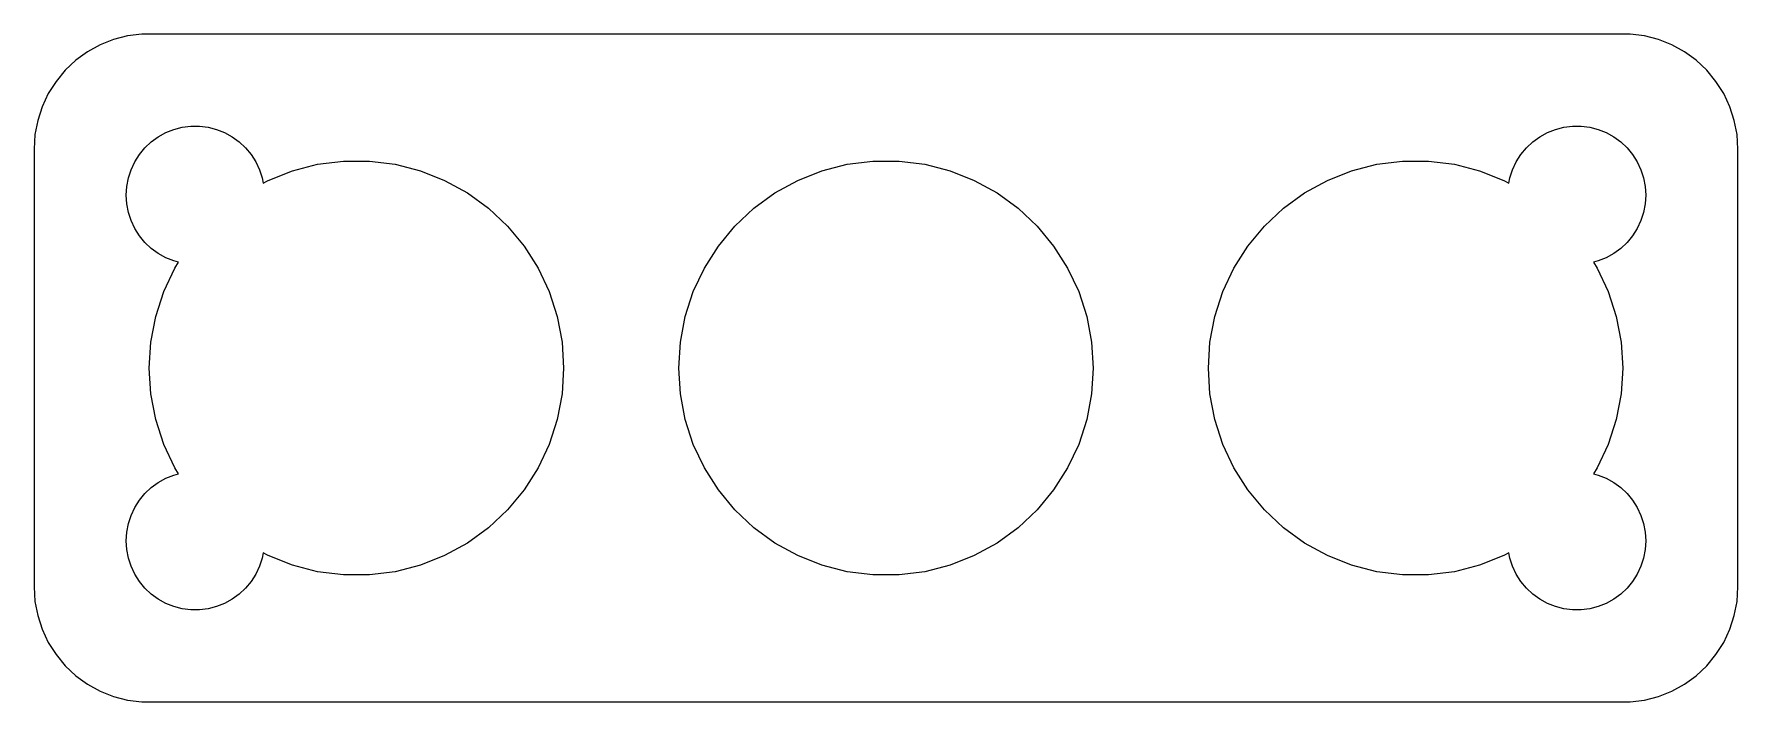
# Model space of a CAD drawing. Header units: metres. Extents: x -37 to 37, y 24.5 to 53.5.
import ezdxf

# ---------------------------------------------------------------- set-up
doc = ezdxf.new("R2010")
doc.units = ezdxf.units.M

msp = doc.modelspace()

# ---------------------------------------------------------------- linework, layer by layer
for p, q in [((-32.9369, 53.4114), (-33.5451, 53.2553)), ((-32.3139, 53.4901), (-32.9369, 53.4114)), ((32.3139, 53.4901), (-32.3139, 53.4901)), ((32.9369, 53.4114), (32.3139, 53.4901)), ((33.5451, 53.2553), (32.9369, 53.4114)), ((-34.6791, 52.7216), (-35.1871, 52.3526)), ((-34.1289, 53.0241), (-34.6791, 52.7216)), ((-33.5451, 53.2553), (-34.1289, 53.0241)), ((34.1289, 53.0241), (33.5451, 53.2553)), ((34.6791, 52.7216), (34.1289, 53.0241)), ((35.1871, 52.3526), (34.6791, 52.7216)), ((-35.6448, 51.9227), (-36.0451, 51.4389)), ((-35.1871, 52.3526), (-35.6448, 51.9227)), ((35.6448, 51.9227), (35.1871, 52.3526)), ((36.0451, 51.4389), (35.6448, 51.9227)), ((-36.0451, 51.4389), (-36.3815, 50.9088)), ((36.3815, 50.9088), (36.0451, 51.4389)), ((-36.6489, 50.3406), (-36.8429, 49.7434)), ((-36.3815, 50.9088), (-36.6489, 50.3406)), ((36.6489, 50.3406), (36.3815, 50.9088)), ((36.8429, 49.7434), (36.6489, 50.3406)), ((-36.8429, 49.7434), (-36.9606, 49.1267)), ((36.9606, 49.1267), (36.8429, 49.7434)), ((-36.9606, 49.1267), (-37, 48.5)), ((-31.9123, 48.8115), (-31.6075, 49.033)), ((-31.6075, 49.033), (-31.2773, 49.2145)), ((-31.2773, 49.2145), (-30.927, 49.3532)), ((-30.927, 49.3532), (-30.5621, 49.4469)), ((-30.5621, 49.4469), (-30.1884, 49.4941)), ((-30.1884, 49.4941), (-29.8116, 49.4941)), ((-29.8116, 49.4941), (-29.4379, 49.4469)), ((-29.4379, 49.4469), (-29.0729, 49.3532)), ((-29.0729, 49.3532), (-28.7227, 49.2145)), ((-28.7227, 49.2145), (-28.3925, 49.033)), ((-28.3925, 49.033), (-28.0877, 48.8115)), ((28.0877, 48.8115), (28.3925, 49.033)), ((28.3925, 49.033), (28.7227, 49.2145)), ((28.7227, 49.2145), (29.0729, 49.3532)), ((29.0729, 49.3532), (29.4379, 49.4469)), ((29.4379, 49.4469), (29.8116, 49.4941)), ((29.8116, 49.4941), (30.1884, 49.4941)), ((30.1884, 49.4941), (30.5621, 49.4469)), ((30.5621, 49.4469), (30.927, 49.3532)), ((30.927, 49.3532), (31.2773, 49.2145)), ((31.2773, 49.2145), (31.6075, 49.033)), ((31.6075, 49.033), (31.9123, 48.8115)), ((37, 48.5), (36.9606, 49.1267)), ((-37, 48.5), (-37, 29.5)), ((-32.6289, 47.9453), (-32.427, 48.2634)), ((-32.427, 48.2634), (-32.1869, 48.5536)), ((-32.1869, 48.5536), (-31.9123, 48.8115)), ((-28.0877, 48.8115), (-27.8131, 48.5536)), ((-27.8131, 48.5536), (-27.5729, 48.2634)), ((-27.5729, 48.2634), (-27.3711, 47.9453)), ((27.3711, 47.9453), (27.5729, 48.2634)), ((27.5729, 48.2634), (27.8131, 48.5536)), ((27.8131, 48.5536), (28.0877, 48.8115)), ((31.9123, 48.8115), (32.1869, 48.5536)), ((32.1869, 48.5536), (32.427, 48.2634)), ((32.427, 48.2634), (32.6289, 47.9453)), ((37, 29.5), (37, 48.5)), ((-32.9057, 47.2461), (-32.7893, 47.6044)), ((-32.7893, 47.6044), (-32.6289, 47.9453)), ((-27.3711, 47.9453), (-27.2107, 47.6044)), ((-27.2107, 47.6044), (-27.0942, 47.2461)), ((-26.832, 47.1434), (-25.7811, 47.5595)), ((-25.7811, 47.5595), (-24.6864, 47.8406)), ((-24.6864, 47.8406), (-23.5651, 47.9822)), ((-23.5651, 47.9822), (-22.4349, 47.9822)), ((-22.4349, 47.9822), (-21.3136, 47.8406)), ((-21.3136, 47.8406), (-20.2188, 47.5595)), ((-20.2188, 47.5595), (-19.168, 47.1434)), ((-3.832, 47.1434), (-2.78114, 47.5595)), ((-2.78114, 47.5595), (-1.68642, 47.8406)), ((-1.68642, 47.8406), (-0.56511, 47.9822)), ((-0.56511, 47.9822), (0.56511, 47.9822)), ((0.56511, 47.9822), (1.68642, 47.8406)), ((1.68642, 47.8406), (2.78114, 47.5595)), ((2.78114, 47.5595), (3.832, 47.1434)), ((19.168, 47.1434), (20.2188, 47.5595)), ((20.2188, 47.5595), (21.3136, 47.8406)), ((21.3136, 47.8406), (22.4349, 47.9822)), ((22.4349, 47.9822), (23.5651, 47.9822)), ((23.5651, 47.9822), (24.6864, 47.8406)), ((24.6864, 47.8406), (25.7811, 47.5595)), ((25.7811, 47.5595), (26.832, 47.1434)), ((27.0942, 47.2461), (27.2107, 47.6044)), ((27.2107, 47.6044), (27.3711, 47.9453)), ((32.6289, 47.9453), (32.7893, 47.6044)), ((32.7893, 47.6044), (32.9057, 47.2461)), ((-33, 46.5), (-32.9763, 46.876)), ((-32.9763, 46.876), (-32.9057, 47.2461)), ((-27.0942, 47.2461), (-27.0516, 47.0227)), ((-27.0516, 47.0227), (-26.832, 47.1434)), ((-19.168, 47.1434), (-18.1776, 46.5989)), ((-4.82243, 46.5989), (-3.832, 47.1434)), ((3.832, 47.1434), (4.82243, 46.5989)), ((18.1776, 46.5989), (19.168, 47.1434)), ((26.832, 47.1434), (27.0516, 47.0227)), ((27.0516, 47.0227), (27.0942, 47.2461)), ((32.9057, 47.2461), (32.9763, 46.876)), ((32.9763, 46.876), (33, 46.5)), ((-32.9763, 46.124), (-33, 46.5)), ((-32.9057, 45.7539), (-32.9763, 46.124)), ((-18.1776, 46.5989), (-17.2632, 45.9346)), ((-17.2632, 45.9346), (-16.4393, 45.1609)), ((-6.56071, 45.1609), (-5.7368, 45.9346)), ((-5.7368, 45.9346), (-4.82243, 46.5989)), ((4.82243, 46.5989), (5.7368, 45.9346)), ((5.7368, 45.9346), (6.56071, 45.1609)), ((16.4393, 45.1609), (17.2632, 45.9346)), ((17.2632, 45.9346), (18.1776, 46.5989)), ((32.9763, 46.124), (32.9057, 45.7539)), ((33, 46.5), (32.9763, 46.124)), ((-32.7893, 45.3956), (-32.9057, 45.7539)), ((-32.6289, 45.0547), (-32.7893, 45.3956)), ((-16.4393, 45.1609), (-15.7188, 44.2901)), ((-7.28114, 44.2901), (-6.56071, 45.1609)), ((6.56071, 45.1609), (7.28114, 44.2901)), ((15.7188, 44.2901), (16.4393, 45.1609)), ((32.7893, 45.3956), (32.6289, 45.0547)), ((32.9057, 45.7539), (32.7893, 45.3956)), ((-32.427, 44.7366), (-32.6289, 45.0547)), ((-32.1869, 44.4464), (-32.427, 44.7366)), ((-31.9123, 44.1884), (-32.1869, 44.4464)), ((32.1869, 44.4464), (31.9123, 44.1884)), ((32.427, 44.7366), (32.1869, 44.4464)), ((32.6289, 45.0547), (32.427, 44.7366)), ((-31.6075, 43.967), (-31.9123, 44.1884)), ((-31.2773, 43.7855), (-31.6075, 43.967)), ((-30.927, 43.6468), (-31.2773, 43.7855)), ((-15.7188, 44.2901), (-15.1132, 43.3358)), ((-7.88675, 43.3358), (-7.28114, 44.2901)), ((7.28114, 44.2901), (7.88675, 43.3358)), ((15.1132, 43.3358), (15.7188, 44.2901)), ((31.2773, 43.7855), (30.927, 43.6468)), ((31.6075, 43.967), (31.2773, 43.7855)), ((31.9123, 44.1884), (31.6075, 43.967)), ((-31.368, 42.3131), (-30.8867, 43.3358)), ((-30.7227, 43.5943), (-30.927, 43.6468)), ((-30.8867, 43.3358), (-30.7227, 43.5943)), ((-15.1132, 43.3358), (-14.632, 42.3131)), ((-8.36798, 42.3131), (-7.88675, 43.3358)), ((7.88675, 43.3358), (8.36798, 42.3131)), ((14.632, 42.3131), (15.1132, 43.3358)), ((30.927, 43.6468), (30.7227, 43.5943)), ((30.7227, 43.5943), (30.8867, 43.3358)), ((30.8867, 43.3358), (31.368, 42.3131)), ((-31.7172, 41.2382), (-31.368, 42.3131)), ((-14.632, 42.3131), (-14.2827, 41.2382)), ((-8.71724, 41.2382), (-8.36798, 42.3131)), ((8.36798, 42.3131), (8.71724, 41.2382)), ((14.2827, 41.2382), (14.632, 42.3131)), ((31.368, 42.3131), (31.7172, 41.2382)), ((-31.929, 40.128), (-31.7172, 41.2382)), ((-14.2827, 41.2382), (-14.071, 40.128)), ((-8.92903, 40.128), (-8.71724, 41.2382)), ((8.71724, 41.2382), (8.92903, 40.128)), ((14.071, 40.128), (14.2827, 41.2382)), ((31.7172, 41.2382), (31.929, 40.128)), ((-32, 39), (-31.929, 40.128)), ((-14.071, 40.128), (-14, 39)), ((-9, 39), (-8.92903, 40.128)), ((8.92903, 40.128), (9, 39)), ((14, 39), (14.071, 40.128)), ((31.929, 40.128), (32, 39)), ((-31.929, 37.872), (-32, 39)), ((-14, 39), (-14.071, 37.872)), ((-8.92903, 37.872), (-9, 39)), ((9, 39), (8.92903, 37.872)), ((14.071, 37.872), (14, 39)), ((32, 39), (31.929, 37.872)), ((-31.7172, 36.7618), (-31.929, 37.872)), ((-14.071, 37.872), (-14.2827, 36.7618)), ((-8.71724, 36.7618), (-8.92903, 37.872)), ((8.92903, 37.872), (8.71724, 36.7618)), ((14.2827, 36.7618), (14.071, 37.872)), ((31.929, 37.872), (31.7172, 36.7618)), ((-31.368, 35.6869), (-31.7172, 36.7618)), ((-14.2827, 36.7618), (-14.632, 35.6869)), ((-8.36798, 35.6869), (-8.71724, 36.7618)), ((8.71724, 36.7618), (8.36798, 35.6869)), ((14.632, 35.6869), (14.2827, 36.7618)), ((31.7172, 36.7618), (31.368, 35.6869)), ((-30.8867, 34.6642), (-31.368, 35.6869)), ((-14.632, 35.6869), (-15.1132, 34.6642)), ((-7.88675, 34.6642), (-8.36798, 35.6869)), ((8.36798, 35.6869), (7.88675, 34.6642)), ((15.1132, 34.6642), (14.632, 35.6869)), ((31.368, 35.6869), (30.8867, 34.6642)), ((-31.6075, 34.033), (-31.2773, 34.2145)), ((-31.2773, 34.2145), (-30.927, 34.3532)), ((-30.927, 34.3532), (-30.7227, 34.4057)), ((-30.7227, 34.4057), (-30.8867, 34.6642)), ((-15.1132, 34.6642), (-15.7188, 33.7099)), ((-7.28114, 33.7099), (-7.88675, 34.6642)), ((7.88675, 34.6642), (7.28114, 33.7099)), ((15.7188, 33.7099), (15.1132, 34.6642)), ((30.8867, 34.6642), (30.7227, 34.4057)), ((30.7227, 34.4057), (30.927, 34.3532)), ((30.927, 34.3532), (31.2773, 34.2145)), ((31.2773, 34.2145), (31.6075, 34.033)), ((-32.427, 33.2634), (-32.1869, 33.5536)), ((-32.1869, 33.5536), (-31.9123, 33.8116)), ((-31.9123, 33.8116), (-31.6075, 34.033)), ((-15.7188, 33.7099), (-16.4393, 32.8391)), ((-6.56071, 32.8391), (-7.28114, 33.7099)), ((7.28114, 33.7099), (6.56071, 32.8391)), ((16.4393, 32.8391), (15.7188, 33.7099)), ((31.6075, 34.033), (31.9123, 33.8116)), ((31.9123, 33.8116), (32.1869, 33.5536)), ((32.1869, 33.5536), (32.427, 33.2634)), ((-32.9057, 32.2461), (-32.7893, 32.6044)), ((-32.7893, 32.6044), (-32.6289, 32.9453)), ((-32.6289, 32.9453), (-32.427, 33.2634)), ((-16.4393, 32.8391), (-17.2632, 32.0654)), ((-5.7368, 32.0654), (-6.56071, 32.8391)), ((6.56071, 32.8391), (5.7368, 32.0654)), ((17.2632, 32.0654), (16.4393, 32.8391)), ((32.427, 33.2634), (32.6289, 32.9453)), ((32.6289, 32.9453), (32.7893, 32.6044)), ((32.7893, 32.6044), (32.9057, 32.2461)), ((-33, 31.5), (-32.9763, 31.876)), ((-32.9763, 31.876), (-32.9057, 32.2461)), ((-17.2632, 32.0654), (-18.1776, 31.4011)), ((-4.82243, 31.4011), (-5.7368, 32.0654)), ((5.7368, 32.0654), (4.82243, 31.4011)), ((18.1776, 31.4011), (17.2632, 32.0654)), ((32.9057, 32.2461), (32.9763, 31.876)), ((32.9763, 31.876), (33, 31.5)), ((-32.9763, 31.124), (-33, 31.5)), ((-32.9057, 30.7539), (-32.9763, 31.124)), ((-18.1776, 31.4011), (-19.168, 30.8566)), ((-3.832, 30.8566), (-4.82243, 31.4011)), ((4.82243, 31.4011), (3.832, 30.8566)), ((19.168, 30.8566), (18.1776, 31.4011)), ((32.9763, 31.124), (32.9057, 30.7539)), ((33, 31.5), (32.9763, 31.124)), ((-32.7893, 30.3956), (-32.9057, 30.7539)), ((-32.6289, 30.0547), (-32.7893, 30.3956)), ((-27.2107, 30.3956), (-27.3711, 30.0547)), ((-27.0942, 30.7539), (-27.2107, 30.3956)), ((-27.0516, 30.9773), (-27.0942, 30.7539)), ((-26.832, 30.8566), (-27.0516, 30.9773)), ((-25.7811, 30.4405), (-26.832, 30.8566)), ((-24.6864, 30.1594), (-25.7811, 30.4405)), ((-20.2188, 30.4405), (-21.3136, 30.1594)), ((-19.168, 30.8566), (-20.2188, 30.4405)), ((-2.78114, 30.4405), (-3.832, 30.8566)), ((-1.68642, 30.1594), (-2.78114, 30.4405)), ((2.78114, 30.4405), (1.68642, 30.1594)), ((3.832, 30.8566), (2.78114, 30.4405)), ((20.2188, 30.4405), (19.168, 30.8566)), ((21.3136, 30.1594), (20.2188, 30.4405)), ((25.7811, 30.4405), (24.6864, 30.1594)), ((26.832, 30.8566), (25.7811, 30.4405)), ((27.0516, 30.9773), (26.832, 30.8566)), ((27.0942, 30.7539), (27.0516, 30.9773)), ((27.2107, 30.3956), (27.0942, 30.7539)), ((27.3711, 30.0547), (27.2107, 30.3956)), ((32.7893, 30.3956), (32.6289, 30.0547)), ((32.9057, 30.7539), (32.7893, 30.3956)), ((-32.427, 29.7366), (-32.6289, 30.0547)), ((-32.1869, 29.4464), (-32.427, 29.7366)), ((-27.5729, 29.7366), (-27.8131, 29.4464)), ((-27.3711, 30.0547), (-27.5729, 29.7366)), ((-23.5651, 30.0178), (-24.6864, 30.1594)), ((-22.4349, 30.0178), (-23.5651, 30.0178)), ((-21.3136, 30.1594), (-22.4349, 30.0178)), ((-0.56511, 30.0178), (-1.68642, 30.1594)), ((0.56511, 30.0178), (-0.56511, 30.0178)), ((1.68642, 30.1594), (0.56511, 30.0178)), ((22.4349, 30.0178), (21.3136, 30.1594)), ((23.5651, 30.0178), (22.4349, 30.0178)), ((24.6864, 30.1594), (23.5651, 30.0178)), ((27.5729, 29.7366), (27.3711, 30.0547)), ((27.8131, 29.4464), (27.5729, 29.7366)), ((32.427, 29.7366), (32.1869, 29.4464)), ((32.6289, 30.0547), (32.427, 29.7366)), ((-37, 29.5), (-36.9606, 28.8733)), ((-36.9606, 28.8733), (-36.8429, 28.2566)), ((-31.9123, 29.1885), (-32.1869, 29.4464)), ((-31.6075, 28.967), (-31.9123, 29.1885)), ((-31.2773, 28.7855), (-31.6075, 28.967)), ((-28.3925, 28.967), (-28.7227, 28.7855)), ((-28.0877, 29.1885), (-28.3925, 28.967)), ((-27.8131, 29.4464), (-28.0877, 29.1885)), ((28.0877, 29.1885), (27.8131, 29.4464)), ((28.3925, 28.967), (28.0877, 29.1885)), ((28.7227, 28.7855), (28.3925, 28.967)), ((31.6075, 28.967), (31.2773, 28.7855)), ((31.9123, 29.1885), (31.6075, 28.967)), ((32.1869, 29.4464), (31.9123, 29.1885)), ((36.8429, 28.2566), (36.9606, 28.8733)), ((36.9606, 28.8733), (37, 29.5)), ((-36.8429, 28.2566), (-36.6489, 27.6594)), ((-30.927, 28.6468), (-31.2773, 28.7855)), ((-30.5621, 28.5531), (-30.927, 28.6468)), ((-30.1884, 28.5059), (-30.5621, 28.5531)), ((-29.8116, 28.5059), (-30.1884, 28.5059)), ((-29.4379, 28.5531), (-29.8116, 28.5059)), ((-29.0729, 28.6468), (-29.4379, 28.5531)), ((-28.7227, 28.7855), (-29.0729, 28.6468)), ((29.0729, 28.6468), (28.7227, 28.7855)), ((29.4379, 28.5531), (29.0729, 28.6468)), ((29.8116, 28.5059), (29.4379, 28.5531)), ((30.1884, 28.5059), (29.8116, 28.5059)), ((30.5621, 28.5531), (30.1884, 28.5059)), ((30.927, 28.6468), (30.5621, 28.5531)), ((31.2773, 28.7855), (30.927, 28.6468)), ((36.6489, 27.6594), (36.8429, 28.2566)), ((-36.6489, 27.6594), (-36.3815, 27.0912)), ((36.3815, 27.0912), (36.6489, 27.6594)), ((-36.3815, 27.0912), (-36.0451, 26.5611)), ((36.0451, 26.5611), (36.3815, 27.0912)), ((-36.0451, 26.5611), (-35.6448, 26.0773)), ((-35.6448, 26.0773), (-35.1871, 25.6474)), ((35.1871, 25.6474), (35.6448, 26.0773)), ((35.6448, 26.0773), (36.0451, 26.5611)), ((-35.1871, 25.6474), (-34.6791, 25.2784)), ((-34.6791, 25.2784), (-34.1289, 24.9759)), ((34.1289, 24.9759), (34.6791, 25.2784)), ((34.6791, 25.2784), (35.1871, 25.6474)), ((-34.1289, 24.9759), (-33.5451, 24.7447)), ((-33.5451, 24.7447), (-32.9369, 24.5886)), ((-32.9369, 24.5886), (-32.3139, 24.5099)), ((-32.3139, 24.5099), (32.3139, 24.5099)), ((32.3139, 24.5099), (32.9369, 24.5886)), ((32.9369, 24.5886), (33.5451, 24.7447)), ((33.5451, 24.7447), (34.1289, 24.9759))]:
    msp.add_line(p, q)

doc.saveas('drawing.dxf')
